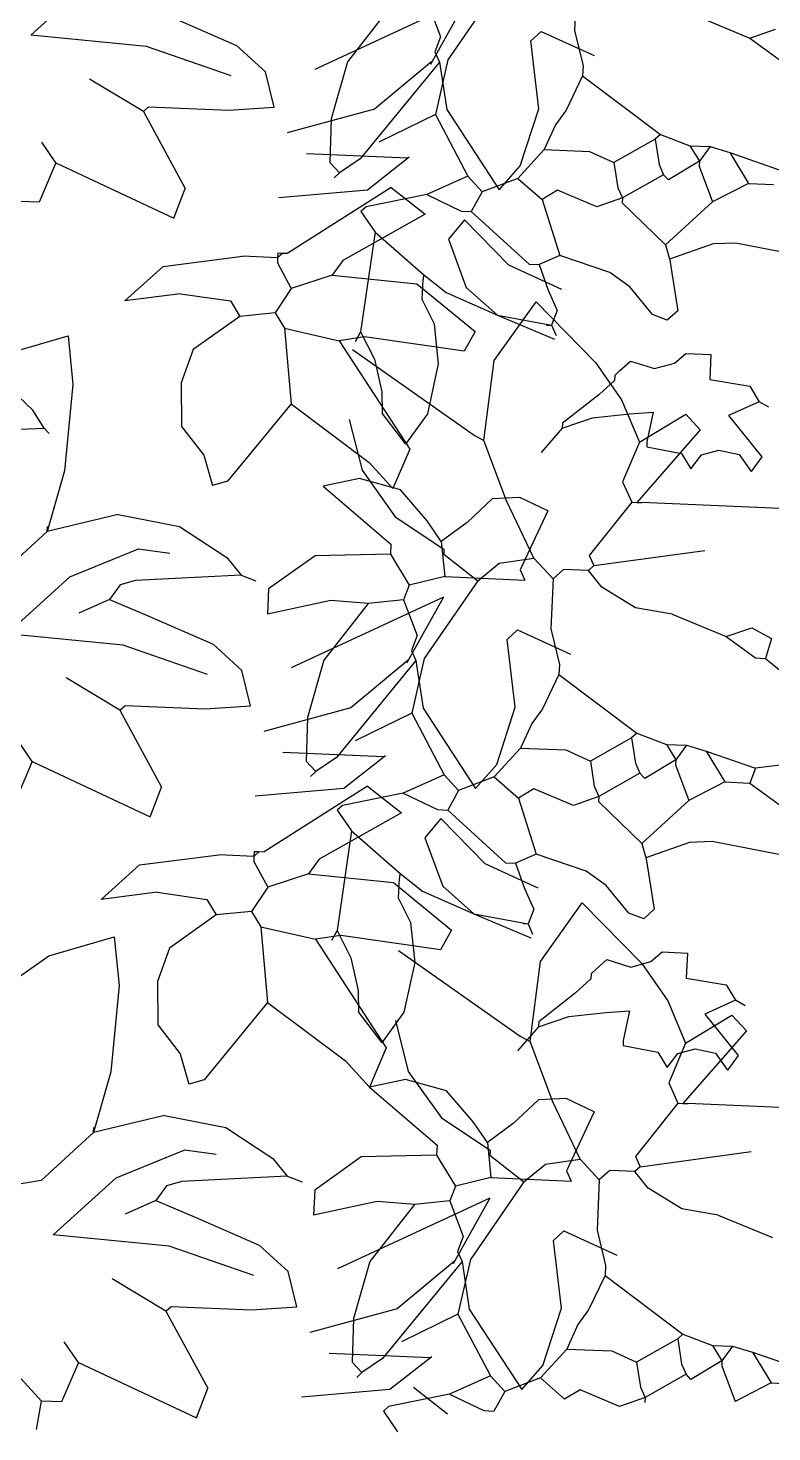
# Model space of a CAD drawing. Header units: inches. Extents: x 2960 to 8891, y 1487 to 4457.
# Drawn here: x 3096.3 to 3143.7, y 3438.7 to 3528.1 of the extents above; entities that cross this region are included whole.
import ezdxf

# ---------------------------------------------------------------- set-up
doc = ezdxf.new("R2010")
doc.units = ezdxf.units.IN
doc.header["$MEASUREMENT"] = 0
doc.layers.add('G-HEDGE', color=96, linetype='Continuous', lineweight=25)

msp = doc.modelspace()

# ---------------------------------------------------------------- linework, layer by layer
at = {"layer": 'G-HEDGE'}
for p, q in [((3096.515, 3527.658), (3100.504, 3531.294)), ((3126.447, 3531.04), (3123.038, 3526.081)), ((3131.24, 3531.15), (3131.101, 3527.964)), ((3114.605, 3525.506), (3124.292, 3530.018)), ((3121.96, 3525.824), (3124.292, 3530.018)), ((3119.48, 3529.595), (3116.653, 3525.969)), ((3121.724, 3529.816), (3122.583, 3527.545)), ((3105.537, 3528.782), (3109.61, 3527.008)), ((3138.803, 3528.905), (3142.251, 3527.478)), ((3103.886, 3526.929), (3096.515, 3527.658)), ((3122.583, 3527.545), (3122.223, 3526.603)), ((3128.983, 3527.904), (3128.318, 3527.295)), ((3128.835, 3522.981), (3128.318, 3527.295)), ((3128.983, 3527.904), (3132.354, 3526.36)), ((3131.101, 3527.964), (3131.64, 3525.706)), ((3142.251, 3527.478), (3143.873, 3528.046)), ((3142.251, 3527.478), (3144.107, 3526.12)), ((3109.259, 3525.062), (3103.886, 3526.929)), ((3109.61, 3527.008), (3111.452, 3525.332)), ((3122.223, 3526.603), (3122.513, 3525.951)), ((3116.653, 3525.969), (3115.614, 3522.329)), ((3122.513, 3525.951), (3117.457, 3519.787)), ((3122.022, 3525.976), (3118.382, 3522.949)), ((3123.038, 3526.081), (3122.248, 3522.604)), ((3122.514, 3525.951), (3122.97, 3522.93)), ((3131.64, 3525.706), (3131.612, 3525.069)), ((3103.681, 3522.798), (3100.259, 3524.862)), ((3111.991, 3523.073), (3111.452, 3525.332)), ((3131.612, 3525.069), (3130.559, 3522.88)), ((3131.612, 3525.069), (3136.558, 3521.342)), ((3103.681, 3522.798), (3104.013, 3523.102)), ((3103.681, 3522.798), (3106.34, 3517.894)), ((3104.013, 3523.102), (3109.11, 3522.88)), ((3109.11, 3522.88), (3111.991, 3523.073)), ((3118.382, 3522.949), (3112.831, 3521.434)), ((3122.97, 3522.93), (3126.308, 3517.806)), ((3127.652, 3519.343), (3128.835, 3522.981)), ((3130.559, 3522.88), (3129.881, 3521.952)), ((3115.614, 3522.329), (3115.531, 3519.552)), ((3122.248, 3522.604), (3118.66, 3520.845)), ((3122.248, 3522.604), (3124.312, 3518.683)), ((3129.881, 3521.952), (3129.174, 3520.387)), ((3136.225, 3521.037), (3133.607, 3519.556)), ((3136.558, 3521.342), (3136.225, 3521.037)), ((3136.225, 3521.037), (3136.475, 3519.431)), ((3136.558, 3521.342), (3138.442, 3520.621)), ((3098.111, 3519.529), (3097.211, 3520.845)), ((3120.483, 3519.822), (3114.049, 3520.103)), ((3129.174, 3520.387), (3127.497, 3518.545)), ((3129.174, 3520.387), (3132.042, 3520.262)), ((3132.042, 3520.262), (3133.607, 3519.556)), ((3138.442, 3520.621), (3139.037, 3519.638)), ((3138.442, 3520.621), (3139.716, 3520.566)), ((3139.716, 3520.566), (3139.037, 3519.638)), ((3139.716, 3520.566), (3140.976, 3520.192)), ((3140.976, 3520.192), (3144.121, 3519.097)), ((3140.976, 3520.192), (3142.168, 3518.225)), ((3098.111, 3519.529), (3097.044, 3517.022)), ((3098.111, 3519.529), (3105.619, 3516.01)), ((3115.531, 3519.552), (3116.141, 3518.887)), ((3117.457, 3519.787), (3116.141, 3518.887)), ((3117.924, 3517.823), (3120.588, 3519.913)), ((3126.309, 3517.806), (3127.652, 3519.343)), ((3133.607, 3519.556), (3133.856, 3517.948)), ((3136.475, 3519.431), (3136.765, 3518.779)), ((3139.037, 3519.638), (3137.069, 3518.447)), ((3139.037, 3519.638), (3139.023, 3519.32)), ((3139.023, 3519.32), (3139.881, 3517.047)), ((3116.141, 3518.887), (3115.809, 3518.583)), ((3124.312, 3518.683), (3121.707, 3517.52)), ((3124.312, 3518.683), (3125.226, 3517.686)), ((3127.497, 3518.545), (3125.226, 3517.686)), ((3127.497, 3518.545), (3129.035, 3517.201)), ((3136.765, 3518.779), (3134.146, 3517.297)), ((3137.069, 3518.447), (3136.765, 3518.779)), ((3105.619, 3516.01), (3106.34, 3517.894)), ((3112.289, 3517.334), (3117.924, 3517.823)), ((3119.43, 3517.961), (3112.864, 3513.779)), ((3121.707, 3517.52), (3117.842, 3516.731)), ((3119.43, 3517.961), (3121.591, 3516.271)), ((3121.707, 3517.52), (3123.896, 3516.467)), ((3125.226, 3517.686), (3124.533, 3516.44)), ((3130.019, 3517.797), (3129.035, 3517.201)), ((3132.526, 3516.73), (3130.019, 3517.797)), ((3133.856, 3517.948), (3134.146, 3517.297)), ((3142.168, 3518.225), (3139.881, 3517.047)), ((3142.168, 3518.225), (3143.76, 3518.155)), ((3097.044, 3517.022), (3095.77, 3517.077)), ((3117.842, 3516.731), (3117.51, 3516.427)), ((3129.035, 3517.201), (3130.156, 3513.64)), ((3134.146, 3517.297), (3132.526, 3516.73)), ((3134.146, 3517.297), (3134.133, 3516.979)), ((3134.133, 3516.979), (3136.889, 3514.305)), ((3139.881, 3517.047), (3136.889, 3514.305)), ((3121.591, 3516.271), (3116.354, 3513.307)), ((3117.51, 3516.427), (3118.41, 3515.11)), ((3124.096, 3515.896), (3123.085, 3514.664)), ((3123.896, 3516.467), (3124.533, 3516.44)), ((3126.917, 3513.021), (3124.096, 3515.896)), ((3124.533, 3516.44), (3128.217, 3513.087)), ((3118.41, 3515.11), (3117.495, 3508.767)), ((3118.41, 3515.11), (3121.485, 3512.423)), ((3123.085, 3514.664), (3124.217, 3511.603)), ((3136.889, 3514.305), (3137.166, 3513.335)), ((3139.913, 3514.371), (3137.145, 3513.406)), ((3141.364, 3514.429), (3139.913, 3514.371)), ((3147.694, 3513.196), (3141.364, 3514.429)), ((3104.934, 3512.941), (3109.982, 3513.585)), ((3112.212, 3513.487), (3109.982, 3513.585)), ((3112.212, 3513.487), (3112.198, 3513.169)), ((3112.198, 3513.169), (3113.085, 3511.534)), ((3112.226, 3513.807), (3112.212, 3513.487)), ((3112.544, 3513.793), (3112.212, 3513.487)), ((3112.226, 3513.807), (3112.544, 3513.793)), ((3112.544, 3513.793), (3112.864, 3513.779)), ((3116.354, 3513.307), (3115.675, 3512.379)), ((3130.288, 3511.476), (3126.917, 3513.021)), ((3128.217, 3513.087), (3128.855, 3513.059)), ((3130.156, 3513.64), (3128.855, 3513.059)), ((3128.855, 3513.059), (3129.423, 3511.438)), ((3133.345, 3512.543), (3130.156, 3513.64)), ((3137.166, 3513.335), (3137.664, 3510.121)), ((3102.493, 3510.744), (3104.934, 3512.941)), ((3115.675, 3512.379), (3113.085, 3511.534)), ((3115.675, 3512.379), (3121.077, 3511.824)), ((3121.415, 3510.83), (3121.471, 3512.104)), ((3121.485, 3512.423), (3121.471, 3512.104)), ((3121.485, 3512.423), (3122.929, 3511.284)), ((3134.614, 3511.631), (3133.345, 3512.543)), ((3106.048, 3511.203), (3102.493, 3510.744)), ((3106.048, 3511.203), (3109.22, 3510.745)), ((3113.085, 3511.534), (3112.059, 3509.983)), ((3121.077, 3511.824), (3124.776, 3508.79)), ((3122.929, 3511.284), (3126.192, 3509.827)), ((3124.217, 3511.603), (3126.192, 3509.827)), ((3129.423, 3511.438), (3130.004, 3510.136)), ((3136.058, 3509.872), (3134.614, 3511.631)), ((3109.22, 3510.745), (3109.816, 3509.761)), ((3122.186, 3509.259), (3121.415, 3510.83)), ((3125.997, 3506.955), (3128.651, 3510.678)), ((3128.651, 3510.678), (3132.441, 3506.828)), ((3109.816, 3509.761), (3106.851, 3507.656)), ((3112.059, 3509.983), (3109.816, 3509.761)), ((3112.059, 3509.983), (3112.655, 3509)), ((3126.192, 3509.827), (3129.831, 3508.304)), ((3126.192, 3509.827), (3129.644, 3509.194)), ((3130.004, 3510.136), (3129.644, 3509.194)), ((3137, 3509.512), (3136.058, 3509.872)), ((3137.664, 3510.121), (3137, 3509.512)), ((3094.734, 3507.31), (3098.891, 3508.511)), ((3098.891, 3508.511), (3099.196, 3505.426)), ((3112.655, 3509), (3116.131, 3508.209)), ((3112.655, 3509), (3113.083, 3504.193)), ((3117.495, 3508.767), (3117.149, 3508.143)), ((3117.495, 3508.767), (3118.381, 3507.026)), ((3122.458, 3506.734), (3122.186, 3509.259)), ((3124.776, 3508.79), (3124.083, 3507.544)), ((3129.325, 3509.208), (3129.644, 3509.194)), ((3129.644, 3509.194), (3129.934, 3508.543)), ((3106.851, 3507.656), (3106.077, 3505.52)), ((3117.739, 3508.458), (3116.131, 3508.209)), ((3116.131, 3508.209), (3120.619, 3501.31)), ((3116.968, 3507.646), (3124.71, 3502.202)), ((3124.083, 3507.544), (3117.739, 3508.458)), ((3118.381, 3507.026), (3118.835, 3504.949)), ((3121.774, 3503.565), (3122.458, 3506.734)), ((3125.334, 3501.856), (3125.997, 3506.955)), ((3132.441, 3506.828), (3134.096, 3504.452)), ((3133.987, 3506.309), (3134.652, 3506.918)), ((3134.652, 3506.918), (3136.187, 3506.447)), ((3136.187, 3506.447), (3137.456, 3506.791)), ((3137.456, 3506.791), (3138.184, 3507.403)), ((3138.184, 3507.403), (3139.778, 3507.334)), ((3139.778, 3507.334), (3139.708, 3505.74)), ((3133.654, 3506.004), (3133.64, 3505.686)), ((3133.987, 3506.309), (3133.654, 3506.004)), ((3096.649, 3503.781), (3095.242, 3505.132)), ((3099.196, 3505.426), (3098.663, 3499.921)), ((3106.077, 3505.52), (3106.103, 3502.755)), ((3118.835, 3504.949), (3118.866, 3503.599)), ((3133.64, 3505.686), (3132.643, 3504.772)), ((3139.708, 3505.74), (3142.243, 3505.311)), ((3142.243, 3505.311), (3142.838, 3504.327)), ((3113.083, 3504.193), (3109.038, 3499.261)), ((3113.083, 3504.193), (3118.029, 3500.466)), ((3132.643, 3504.772), (3130.329, 3502.957)), ((3134.096, 3504.452), (3135.224, 3501.744)), ((3142.838, 3504.327), (3140.885, 3503.455)), ((3143.462, 3503.98), (3142.838, 3504.327)), ((3097.375, 3502.643), (3096.649, 3503.781)), ((3116.773, 3503.187), (3117.59, 3499.959)), ((3120.376, 3501.618), (3118.866, 3503.599)), ((3120.376, 3501.618), (3121.774, 3503.565)), ((3130.316, 3502.638), (3132.233, 3503.306)), ((3132.233, 3503.306), (3134.588, 3503.546)), ((3134.588, 3503.546), (3136.106, 3503.663)), ((3135.224, 3501.744), (3138.175, 3503.53)), ((3136.106, 3503.663), (3135.704, 3501.765)), ((3138.175, 3503.53), (3139.089, 3502.533)), ((3140.885, 3503.455), (3143.004, 3500.808)), ((3095.893, 3502.586), (3097.375, 3502.643)), ((3097.375, 3502.643), (3097.679, 3502.31)), ((3106.103, 3502.755), (3107.515, 3500.924)), ((3130.316, 3502.638), (3128.972, 3501.101)), ((3130.329, 3502.957), (3130.316, 3502.638)), ((3139.089, 3502.533), (3135.057, 3497.921)), ((3124.71, 3502.202), (3125.334, 3501.856)), ((3126.779, 3498.014), (3125.334, 3501.856)), ((3135.224, 3501.744), (3134.157, 3499.236)), ((3135.704, 3501.765), (3135.69, 3501.446)), ((3135.69, 3501.446), (3137.907, 3501.031)), ((3107.515, 3500.924), (3108.068, 3498.985)), ((3118.029, 3500.466), (3119.552, 3498.803)), ((3120.619, 3501.31), (3119.552, 3498.803)), ((3137.907, 3501.031), (3138.502, 3500.047)), ((3138.502, 3500.047), (3139.165, 3500.947)), ((3139.165, 3500.947), (3140.268, 3501.241)), ((3140.268, 3501.241), (3141.564, 3500.956)), ((3141.564, 3500.956), (3142.326, 3499.88)), ((3143.004, 3500.808), (3142.326, 3499.88)), ((3098.663, 3499.921), (3097.566, 3496.066)), ((3117.59, 3499.959), (3119.695, 3496.994)), ((3109.038, 3499.261), (3108.068, 3498.985)), ((3117.414, 3499.436), (3115.112, 3498.957)), ((3115.112, 3498.957), (3119.419, 3495.258)), ((3120.021, 3498.709), (3117.414, 3499.436)), ((3121.72, 3496.753), (3120.021, 3498.709)), ((3134.157, 3499.236), (3134.739, 3497.934)), ((3125.86, 3498.147), (3124.268, 3496.642)), ((3127.622, 3498.224), (3125.86, 3498.147)), ((3128.518, 3494.375), (3126.779, 3498.014)), ((3129.408, 3497.376), (3127.622, 3498.224)), ((3134.739, 3497.934), (3132.037, 3494.541)), ((3134.739, 3497.934), (3135.057, 3497.921)), ((3135.057, 3497.921), (3135.376, 3497.907)), ((3145.699, 3497.457), (3135.376, 3497.907)), ((3102.083, 3497.146), (3097.566, 3496.066)), ((3102.083, 3497.146), (3105.984, 3496.377)), ((3119.695, 3496.994), (3122.797, 3494.943)), ((3129.408, 3497.376), (3127.648, 3493.622)), ((3097.566, 3496.066), (3094.242, 3493.019)), ((3097.566, 3496.066), (3097.58, 3496.385)), ((3105.984, 3496.377), (3108.976, 3494.404)), ((3122.62, 3495.437), (3121.72, 3496.753)), ((3124.268, 3496.642), (3122.62, 3495.437)), ((3119.419, 3495.258), (3119.392, 3494.621)), ((3122.62, 3495.437), (3122.841, 3493.194)), ((3099.002, 3493.189), (3103.366, 3494.972)), ((3103.366, 3494.972), (3105.366, 3494.68)), ((3108.976, 3494.404), (3109.895, 3493.294)), ((3114.599, 3494.511), (3111.634, 3492.405)), ((3119.392, 3494.621), (3114.599, 3494.511)), ((3119.392, 3494.621), (3120.583, 3492.653)), ((3122.797, 3494.943), (3122.783, 3494.625)), ((3122.783, 3494.625), (3124.945, 3492.935)), ((3126.313, 3494.042), (3128.518, 3494.375)), ((3128.518, 3494.375), (3129.738, 3493.045)), ((3132.037, 3494.541), (3132.328, 3493.89)), ((3132.328, 3493.89), (3139.393, 3494.859)), ((3109.895, 3493.294), (3103.176, 3492.948)), ((3109.895, 3493.294), (3110.837, 3492.934)), ((3124.945, 3492.935), (3126.313, 3494.042)), ((3127.648, 3493.622), (3127.938, 3492.971)), ((3130.402, 3493.654), (3129.738, 3493.045)), ((3131.996, 3493.585), (3130.402, 3493.654)), ((3132.328, 3493.89), (3131.996, 3493.585)), ((3132.843, 3492.529), (3131.996, 3493.585)), ((3095.013, 3489.553), (3099.002, 3493.189)), ((3102.207, 3492.672), (3101.528, 3491.744)), ((3103.176, 3492.948), (3102.207, 3492.672)), ((3111.634, 3492.405), (3111.565, 3490.812)), ((3120.583, 3492.653), (3120.222, 3491.711)), ((3122.841, 3493.194), (3120.583, 3492.653)), ((3124.945, 3492.935), (3121.536, 3487.976)), ((3122.841, 3493.194), (3127.938, 3492.971)), ((3129.738, 3493.045), (3129.599, 3489.859)), ((3134.984, 3491.207), (3132.843, 3492.529)), ((3101.528, 3491.744), (3099.575, 3490.871)), ((3101.528, 3491.744), (3104.035, 3490.677)), ((3115.61, 3491.683), (3111.565, 3490.812)), ((3113.103, 3487.401), (3122.791, 3491.913)), ((3117.978, 3491.49), (3115.61, 3491.683)), ((3120.222, 3491.711), (3117.979, 3491.49)), ((3120.222, 3491.711), (3121.081, 3489.44)), ((3120.458, 3487.719), (3122.791, 3491.913)), ((3104.035, 3490.677), (3108.108, 3488.903)), ((3117.978, 3491.49), (3115.151, 3487.864)), ((3137.301, 3490.8), (3134.984, 3491.207)), ((3137.301, 3490.8), (3140.75, 3489.373)), ((3127.481, 3489.799), (3126.816, 3489.19)), ((3127.481, 3489.799), (3130.852, 3488.255)), ((3129.599, 3489.859), (3130.138, 3487.601)), ((3140.75, 3489.373), (3142.371, 3489.941)), ((3142.371, 3489.941), (3143.617, 3489.248)), ((3102.384, 3488.824), (3095.013, 3489.553)), ((3107.757, 3486.957), (3102.384, 3488.824)), ((3108.108, 3488.903), (3109.95, 3487.227)), ((3121.081, 3489.44), (3120.721, 3488.498)), ((3127.334, 3484.876), (3126.816, 3489.19)), ((3140.75, 3489.373), (3142.606, 3488.015)), ((3143.617, 3489.248), (3143.243, 3487.987)), ((3120.721, 3488.498), (3121.012, 3487.846)), ((3121.536, 3487.976), (3120.747, 3484.499)), ((3142.606, 3488.015), (3143.243, 3487.987)), ((3143.243, 3487.987), (3144.476, 3486.976)), ((3110.489, 3484.968), (3109.95, 3487.227)), ((3115.151, 3487.864), (3114.113, 3484.224)), ((3121.012, 3487.846), (3115.955, 3481.682)), ((3120.52, 3487.871), (3116.88, 3484.844)), ((3121.012, 3487.846), (3121.468, 3484.825)), ((3130.138, 3487.601), (3130.11, 3486.964)), ((3102.179, 3484.693), (3098.757, 3486.757)), ((3130.11, 3486.964), (3129.057, 3484.775)), ((3130.11, 3486.964), (3135.056, 3483.237)), ((3102.179, 3484.693), (3102.511, 3484.997)), ((3102.179, 3484.693), (3104.838, 3479.789)), ((3102.511, 3484.997), (3107.608, 3484.775)), ((3107.608, 3484.775), (3110.489, 3484.968)), ((3116.88, 3484.844), (3111.329, 3483.329)), ((3120.747, 3484.499), (3117.158, 3482.74)), ((3120.747, 3484.499), (3122.81, 3480.578)), ((3121.468, 3484.825), (3124.806, 3479.7)), ((3126.15, 3481.238), (3127.334, 3484.876)), ((3129.057, 3484.775), (3128.379, 3483.847)), ((3114.113, 3484.224), (3114.029, 3481.447)), ((3128.379, 3483.847), (3127.672, 3482.282)), ((3096.609, 3481.424), (3095.709, 3482.74)), ((3134.723, 3482.932), (3132.105, 3481.451)), ((3135.056, 3483.237), (3134.723, 3482.932)), ((3134.723, 3482.932), (3134.973, 3481.326)), ((3135.056, 3483.237), (3136.94, 3482.516)), ((3118.981, 3481.717), (3112.547, 3481.998)), ((3115.955, 3481.682), (3114.639, 3480.782)), ((3116.422, 3479.718), (3119.086, 3481.807)), ((3127.672, 3482.282), (3125.995, 3480.439)), ((3127.672, 3482.282), (3130.54, 3482.157)), ((3130.54, 3482.157), (3132.105, 3481.451)), ((3136.94, 3482.516), (3137.535, 3481.533)), ((3136.94, 3482.516), (3138.214, 3482.461)), ((3138.214, 3482.461), (3137.535, 3481.533)), ((3138.214, 3482.461), (3139.474, 3482.087)), ((3139.474, 3482.087), (3142.619, 3480.992)), ((3139.474, 3482.087), (3140.666, 3480.12)), ((3096.609, 3481.424), (3095.542, 3478.916)), ((3096.609, 3481.424), (3104.117, 3477.905)), ((3114.029, 3481.447), (3114.639, 3480.782)), ((3114.639, 3480.782), (3114.307, 3480.478)), ((3124.807, 3479.701), (3126.15, 3481.238)), ((3132.105, 3481.451), (3132.354, 3479.843)), ((3134.973, 3481.326), (3135.263, 3480.674)), ((3137.535, 3481.533), (3135.568, 3480.342)), ((3137.535, 3481.533), (3137.521, 3481.214)), ((3137.521, 3481.214), (3138.379, 3478.942)), ((3142.619, 3480.992), (3142.258, 3480.05)), ((3144.545, 3481.227), (3142.619, 3480.992)), ((3122.81, 3480.578), (3120.205, 3479.415)), ((3122.81, 3480.578), (3123.724, 3479.581)), ((3125.995, 3480.439), (3123.724, 3479.581)), ((3125.995, 3480.439), (3127.533, 3479.096)), ((3135.263, 3480.674), (3132.645, 3479.192)), ((3135.568, 3480.342), (3135.263, 3480.674)), ((3140.666, 3480.12), (3138.379, 3478.942)), ((3140.666, 3480.12), (3142.258, 3480.05)), ((3142.258, 3480.05), (3144.114, 3478.692)), ((3104.117, 3477.905), (3104.838, 3479.789)), ((3110.787, 3479.229), (3116.422, 3479.718)), ((3117.928, 3479.856), (3111.362, 3475.674)), ((3120.205, 3479.415), (3116.34, 3478.626)), ((3117.928, 3479.856), (3120.089, 3478.166)), ((3120.205, 3479.415), (3122.394, 3478.362)), ((3123.724, 3479.581), (3123.031, 3478.335)), ((3128.517, 3479.692), (3127.533, 3479.096)), ((3127.533, 3479.096), (3128.655, 3475.535)), ((3131.024, 3478.625), (3128.517, 3479.692)), ((3132.645, 3479.192), (3131.024, 3478.625)), ((3132.354, 3479.843), (3132.645, 3479.192)), ((3132.645, 3479.192), (3132.631, 3478.874)), ((3120.089, 3478.166), (3114.852, 3475.202)), ((3116.34, 3478.626), (3116.008, 3478.322)), ((3116.008, 3478.322), (3116.908, 3477.005)), ((3122.394, 3478.362), (3123.031, 3478.335)), ((3123.031, 3478.335), (3126.715, 3474.982)), ((3132.631, 3478.874), (3135.387, 3476.199)), ((3138.379, 3478.942), (3135.387, 3476.199)), ((3122.594, 3477.791), (3121.583, 3476.559)), ((3125.415, 3474.916), (3122.594, 3477.791)), ((3116.908, 3477.005), (3115.993, 3470.661)), ((3116.908, 3477.005), (3119.983, 3474.318)), ((3121.583, 3476.559), (3122.715, 3473.498)), ((3139.862, 3476.324), (3138.412, 3476.266)), ((3146.192, 3475.091), (3139.862, 3476.324)), ((3103.432, 3474.836), (3108.48, 3475.479)), ((3110.71, 3475.382), (3108.48, 3475.479)), ((3110.724, 3475.702), (3110.71, 3475.382)), ((3111.042, 3475.688), (3110.71, 3475.382)), ((3110.724, 3475.702), (3111.042, 3475.688)), ((3111.042, 3475.688), (3111.362, 3475.674)), ((3128.655, 3475.535), (3127.353, 3474.954)), ((3131.843, 3474.438), (3128.655, 3475.535)), ((3135.387, 3476.199), (3135.665, 3475.23)), ((3138.412, 3476.266), (3135.643, 3475.301)), ((3100.991, 3472.639), (3103.432, 3474.836)), ((3110.71, 3475.382), (3110.696, 3475.064)), ((3110.696, 3475.064), (3111.583, 3473.429)), ((3114.852, 3475.202), (3114.174, 3474.274)), ((3128.786, 3473.371), (3125.415, 3474.916)), ((3126.715, 3474.982), (3127.353, 3474.954)), ((3127.353, 3474.954), (3127.921, 3473.333)), ((3135.665, 3475.23), (3136.162, 3472.016)), ((3114.174, 3474.274), (3111.583, 3473.429)), ((3114.174, 3474.274), (3119.575, 3473.719)), ((3119.575, 3473.719), (3123.274, 3470.685)), ((3119.913, 3472.725), (3119.969, 3473.999)), ((3119.983, 3474.318), (3119.969, 3473.999)), ((3119.983, 3474.318), (3121.427, 3473.179)), ((3133.112, 3473.526), (3131.843, 3474.438)), ((3104.546, 3473.098), (3100.991, 3472.639)), ((3104.546, 3473.098), (3107.718, 3472.64)), ((3111.583, 3473.429), (3110.558, 3471.878)), ((3121.427, 3473.179), (3124.69, 3471.722)), ((3122.715, 3473.498), (3124.69, 3471.722)), ((3127.921, 3473.333), (3128.502, 3472.031)), ((3134.556, 3471.767), (3133.112, 3473.526)), ((3107.718, 3472.64), (3108.314, 3471.656)), ((3110.558, 3471.878), (3108.314, 3471.656)), ((3110.558, 3471.878), (3111.153, 3470.895)), ((3120.684, 3471.154), (3119.913, 3472.725)), ((3128.502, 3472.031), (3128.142, 3471.089)), ((3128.934, 3468.696), (3131.588, 3472.42)), ((3131.588, 3472.42), (3135.378, 3468.569)), ((3136.162, 3472.016), (3135.498, 3471.406)), ((3108.314, 3471.656), (3105.349, 3469.551)), ((3120.956, 3468.629), (3120.684, 3471.154)), ((3124.69, 3471.722), (3128.329, 3470.199)), ((3124.69, 3471.722), (3128.142, 3471.089)), ((3127.824, 3471.103), (3128.142, 3471.089)), ((3128.142, 3471.089), (3128.432, 3470.438)), ((3135.498, 3471.406), (3134.556, 3471.767)), ((3097.672, 3469.051), (3101.828, 3470.252)), ((3101.828, 3470.252), (3102.134, 3467.168)), ((3111.153, 3470.895), (3114.63, 3470.104)), ((3111.153, 3470.895), (3111.582, 3466.088)), ((3116.237, 3470.353), (3114.63, 3470.104)), ((3114.63, 3470.104), (3119.117, 3463.205)), ((3115.993, 3470.661), (3115.647, 3470.038)), ((3115.993, 3470.661), (3116.879, 3468.921)), ((3122.582, 3469.439), (3116.237, 3470.353)), ((3123.274, 3470.685), (3122.582, 3469.439)), ((3105.349, 3469.551), (3104.575, 3467.415)), ((3119.906, 3469.388), (3127.648, 3463.943)), ((3135.954, 3468.686), (3136.682, 3469.298)), ((3136.682, 3469.298), (3138.276, 3469.229)), ((3138.276, 3469.229), (3138.206, 3467.635)), ((3094.798, 3467.027), (3097.672, 3469.051)), ((3116.879, 3468.921), (3117.334, 3466.844)), ((3120.272, 3465.459), (3120.956, 3468.629)), ((3128.271, 3463.597), (3128.934, 3468.696)), ((3132.485, 3468.204), (3133.15, 3468.813)), ((3133.15, 3468.813), (3134.685, 3468.342)), ((3134.685, 3468.342), (3135.954, 3468.686)), ((3135.378, 3468.569), (3137.034, 3466.193)), ((3104.575, 3467.415), (3104.601, 3464.65)), ((3132.138, 3467.581), (3131.141, 3466.667)), ((3132.152, 3467.899), (3132.138, 3467.581)), ((3132.485, 3468.204), (3132.152, 3467.899)), ((3138.206, 3467.635), (3140.741, 3467.206)), ((3102.134, 3467.168), (3101.6, 3461.662)), ((3117.334, 3466.844), (3117.364, 3465.494)), ((3131.141, 3466.667), (3128.828, 3464.852)), ((3140.741, 3467.206), (3141.337, 3466.222)), ((3111.582, 3466.088), (3107.536, 3461.156)), ((3111.582, 3466.088), (3116.527, 3462.361)), ((3137.034, 3466.193), (3138.162, 3463.485)), ((3141.337, 3466.222), (3139.383, 3465.35)), ((3141.96, 3465.875), (3141.337, 3466.222)), ((3118.874, 3463.513), (3117.364, 3465.494)), ((3118.874, 3463.513), (3120.272, 3465.459)), ((3119.711, 3464.928), (3120.528, 3461.7)), ((3128.814, 3464.533), (3130.731, 3465.201)), ((3128.828, 3464.852), (3128.814, 3464.533)), ((3130.731, 3465.201), (3133.086, 3465.441)), ((3133.086, 3465.441), (3134.604, 3465.558)), ((3134.604, 3465.558), (3134.202, 3463.66)), ((3138.162, 3463.485), (3141.113, 3465.272)), ((3139.383, 3465.35), (3141.502, 3462.703)), ((3141.113, 3465.272), (3142.027, 3464.274)), ((3104.601, 3464.65), (3106.013, 3462.819)), ((3128.814, 3464.533), (3127.47, 3462.996)), ((3127.648, 3463.943), (3128.271, 3463.597)), ((3142.027, 3464.274), (3137.995, 3459.662)), ((3119.117, 3463.205), (3118.05, 3460.698)), ((3129.717, 3459.755), (3128.271, 3463.597)), ((3134.202, 3463.66), (3134.189, 3463.341)), ((3134.189, 3463.341), (3136.405, 3462.926)), ((3136.405, 3462.926), (3137, 3461.942)), ((3138.162, 3463.485), (3137.095, 3460.978)), ((3137.663, 3462.842), (3138.766, 3463.136)), ((3138.766, 3463.136), (3140.062, 3462.851)), ((3106.013, 3462.819), (3106.566, 3460.88)), ((3116.527, 3462.361), (3118.05, 3460.698)), ((3137, 3461.942), (3137.663, 3462.842)), ((3140.062, 3462.851), (3140.824, 3461.775)), ((3141.502, 3462.703), (3140.824, 3461.775)), ((3101.6, 3461.662), (3100.504, 3457.807)), ((3107.536, 3461.156), (3106.566, 3460.88)), ((3120.352, 3461.178), (3118.05, 3460.698)), ((3122.959, 3460.45), (3120.352, 3461.178)), ((3120.528, 3461.7), (3122.633, 3458.735)), ((3118.05, 3460.698), (3122.357, 3456.999)), ((3124.657, 3458.494), (3122.959, 3460.45)), ((3137.095, 3460.978), (3137.677, 3459.676)), ((3128.798, 3459.888), (3127.206, 3458.383)), ((3130.56, 3459.965), (3128.798, 3459.888)), ((3131.456, 3456.116), (3129.717, 3459.755)), ((3132.346, 3459.117), (3130.56, 3459.965)), ((3137.677, 3459.676), (3134.975, 3456.282)), ((3137.677, 3459.676), (3137.995, 3459.662)), ((3137.995, 3459.662), (3138.313, 3459.648)), ((3148.636, 3459.198), (3138.313, 3459.648)), ((3105.02, 3458.887), (3100.504, 3457.807)), ((3105.02, 3458.887), (3108.922, 3458.118)), ((3122.633, 3458.735), (3125.735, 3456.685)), ((3125.558, 3457.179), (3124.657, 3458.494)), ((3132.346, 3459.117), (3130.586, 3455.363)), ((3100.504, 3457.807), (3097.179, 3454.76)), ((3100.504, 3457.807), (3100.518, 3458.126)), ((3108.922, 3458.118), (3111.914, 3456.145)), ((3127.206, 3458.383), (3125.558, 3457.179)), ((3101.94, 3454.93), (3106.304, 3456.713)), ((3106.304, 3456.713), (3108.304, 3456.422)), ((3122.357, 3456.999), (3122.329, 3456.362)), ((3125.558, 3457.179), (3125.779, 3454.935)), ((3125.735, 3456.685), (3125.721, 3456.366)), ((3111.914, 3456.145), (3112.832, 3455.035)), ((3117.536, 3456.252), (3114.572, 3454.146)), ((3122.329, 3456.362), (3117.536, 3456.252)), ((3122.329, 3456.362), (3123.521, 3454.394)), ((3125.721, 3456.366), (3127.882, 3454.676)), ((3127.882, 3454.676), (3129.251, 3455.783)), ((3129.251, 3455.783), (3131.456, 3456.116)), ((3131.456, 3456.116), (3132.675, 3454.787)), ((3134.975, 3456.282), (3135.265, 3455.631)), ((3135.265, 3455.631), (3142.331, 3456.6)), ((3097.95, 3451.295), (3101.94, 3454.93)), ((3112.832, 3455.035), (3106.114, 3454.689)), ((3112.832, 3455.035), (3113.774, 3454.675)), ((3125.779, 3454.935), (3123.521, 3454.394)), ((3125.779, 3454.935), (3130.876, 3454.713)), ((3130.586, 3455.363), (3130.876, 3454.713)), ((3133.34, 3455.395), (3132.675, 3454.787)), ((3134.933, 3455.326), (3133.34, 3455.395)), ((3135.265, 3455.631), (3134.933, 3455.326)), ((3135.781, 3454.27), (3134.933, 3455.326)), ((3097.179, 3454.76), (3092.677, 3453.999)), ((3105.144, 3454.413), (3104.466, 3453.485)), ((3106.114, 3454.689), (3105.144, 3454.413)), ((3114.572, 3454.146), (3114.502, 3452.554)), ((3123.521, 3454.394), (3123.16, 3453.453)), ((3127.882, 3454.676), (3124.474, 3449.717)), ((3132.675, 3454.787), (3132.537, 3451.6)), ((3137.922, 3452.948), (3135.781, 3454.27)), ((3104.466, 3453.485), (3102.513, 3452.612)), ((3104.466, 3453.485), (3106.973, 3452.418)), ((3118.548, 3453.425), (3114.502, 3452.554)), ((3116.04, 3449.142), (3125.728, 3453.655)), ((3120.916, 3453.231), (3118.088, 3449.605)), ((3120.916, 3453.232), (3118.548, 3453.425)), ((3123.16, 3453.453), (3120.916, 3453.232)), ((3123.16, 3453.453), (3124.019, 3451.181)), ((3123.395, 3449.46), (3125.728, 3453.655)), ((3106.973, 3452.418), (3111.046, 3450.644)), ((3140.239, 3452.542), (3137.922, 3452.948)), ((3140.239, 3452.542), (3143.687, 3451.114)), ((3105.321, 3450.565), (3097.95, 3451.295)), ((3130.419, 3451.54), (3129.754, 3450.931)), ((3130.419, 3451.54), (3133.79, 3449.996)), ((3132.537, 3451.6), (3133.076, 3449.342)), ((3110.695, 3448.698), (3105.321, 3450.565)), ((3111.046, 3450.644), (3112.888, 3448.968)), ((3124.019, 3451.181), (3123.659, 3450.239)), ((3130.271, 3446.617), (3129.754, 3450.931)), ((3118.088, 3449.605), (3117.05, 3445.965)), ((3123.949, 3449.588), (3118.892, 3443.424)), ((3123.458, 3449.612), (3119.817, 3446.585)), ((3123.659, 3450.239), (3123.949, 3449.588)), ((3124.474, 3449.717), (3123.684, 3446.24)), ((3123.949, 3449.587), (3124.406, 3446.566)), ((3113.427, 3446.709), (3112.888, 3448.968)), ((3133.048, 3448.705), (3131.995, 3446.516)), ((3133.076, 3449.342), (3133.048, 3448.705)), ((3133.048, 3448.705), (3137.994, 3444.978)), ((3105.116, 3446.434), (3101.695, 3448.499)), ((3105.116, 3446.434), (3105.448, 3446.738)), ((3105.116, 3446.434), (3107.775, 3441.53)), ((3105.448, 3446.738), (3110.546, 3446.516)), ((3110.546, 3446.516), (3113.427, 3446.709)), ((3119.817, 3446.585), (3114.266, 3445.07)), ((3117.05, 3445.965), (3116.967, 3443.189)), ((3123.684, 3446.24), (3120.096, 3444.481)), ((3123.684, 3446.24), (3125.747, 3442.32)), ((3124.406, 3446.566), (3127.744, 3441.442)), ((3129.088, 3442.979), (3130.271, 3446.617)), ((3131.995, 3446.516), (3131.317, 3445.588)), ((3131.317, 3445.588), (3130.61, 3444.023)), ((3099.547, 3443.165), (3098.647, 3444.481)), ((3137.661, 3444.673), (3135.043, 3443.192)), ((3137.994, 3444.978), (3137.661, 3444.673)), ((3137.661, 3444.673), (3137.91, 3443.067)), ((3137.994, 3444.978), (3139.878, 3444.258)), ((3139.878, 3444.258), (3140.472, 3443.274)), ((3139.878, 3444.258), (3141.152, 3444.202)), ((3141.152, 3444.202), (3140.472, 3443.274)), ((3141.152, 3444.202), (3142.412, 3443.828)), ((3094.158, 3444.039), (3097.206, 3440.713)), ((3121.919, 3443.459), (3115.485, 3443.739)), ((3118.892, 3443.424), (3117.576, 3442.523)), ((3119.36, 3441.459), (3122.024, 3443.549)), ((3130.61, 3444.023), (3128.933, 3442.181)), ((3130.61, 3444.023), (3133.477, 3443.898)), ((3133.477, 3443.898), (3135.043, 3443.192)), ((3140.472, 3443.274), (3138.505, 3442.083)), ((3140.472, 3443.274), (3140.459, 3442.956)), ((3142.412, 3443.828), (3145.557, 3442.733)), ((3142.412, 3443.828), (3143.604, 3441.861)), ((3099.547, 3443.165), (3098.48, 3440.658)), ((3099.547, 3443.165), (3107.054, 3439.646)), ((3116.967, 3443.189), (3117.576, 3442.523)), ((3117.576, 3442.523), (3117.244, 3442.219)), ((3127.744, 3441.442), (3129.088, 3442.979)), ((3135.043, 3443.192), (3135.292, 3441.585)), ((3138.201, 3442.415), (3135.582, 3440.933)), ((3137.91, 3443.067), (3138.201, 3442.415)), ((3138.505, 3442.083), (3138.201, 3442.415)), ((3140.459, 3442.956), (3141.317, 3440.683)), ((3107.054, 3439.646), (3107.775, 3441.53)), ((3113.725, 3440.97), (3119.36, 3441.459)), ((3120.865, 3441.597), (3123.027, 3439.907)), ((3125.747, 3442.32), (3123.143, 3441.157)), ((3125.747, 3442.32), (3126.661, 3441.322)), ((3128.933, 3442.181), (3126.661, 3441.322)), ((3128.933, 3442.181), (3130.471, 3440.837)), ((3135.292, 3441.585), (3135.582, 3440.933)), ((3143.604, 3441.861), (3141.317, 3440.683)), ((3143.604, 3441.861), (3145.196, 3441.791)), ((3096.885, 3438.895), (3097.206, 3440.713)), ((3098.48, 3440.658), (3097.206, 3440.713)), ((3123.143, 3441.157), (3119.278, 3440.367)), ((3123.143, 3441.157), (3125.332, 3440.104)), ((3126.661, 3441.322), (3125.968, 3440.076)), ((3131.455, 3441.433), (3130.471, 3440.837)), ((3133.962, 3440.366), (3131.455, 3441.433)), ((3135.582, 3440.933), (3133.962, 3440.366)), ((3135.582, 3440.933), (3135.568, 3440.615)), ((3119.278, 3440.367), (3118.946, 3440.063)), ((3118.946, 3440.063), (3119.846, 3438.746)), ((3125.332, 3440.104), (3125.968, 3440.076))]:
    msp.add_line(p, q, dxfattribs=at)

doc.saveas('drawing.dxf')
